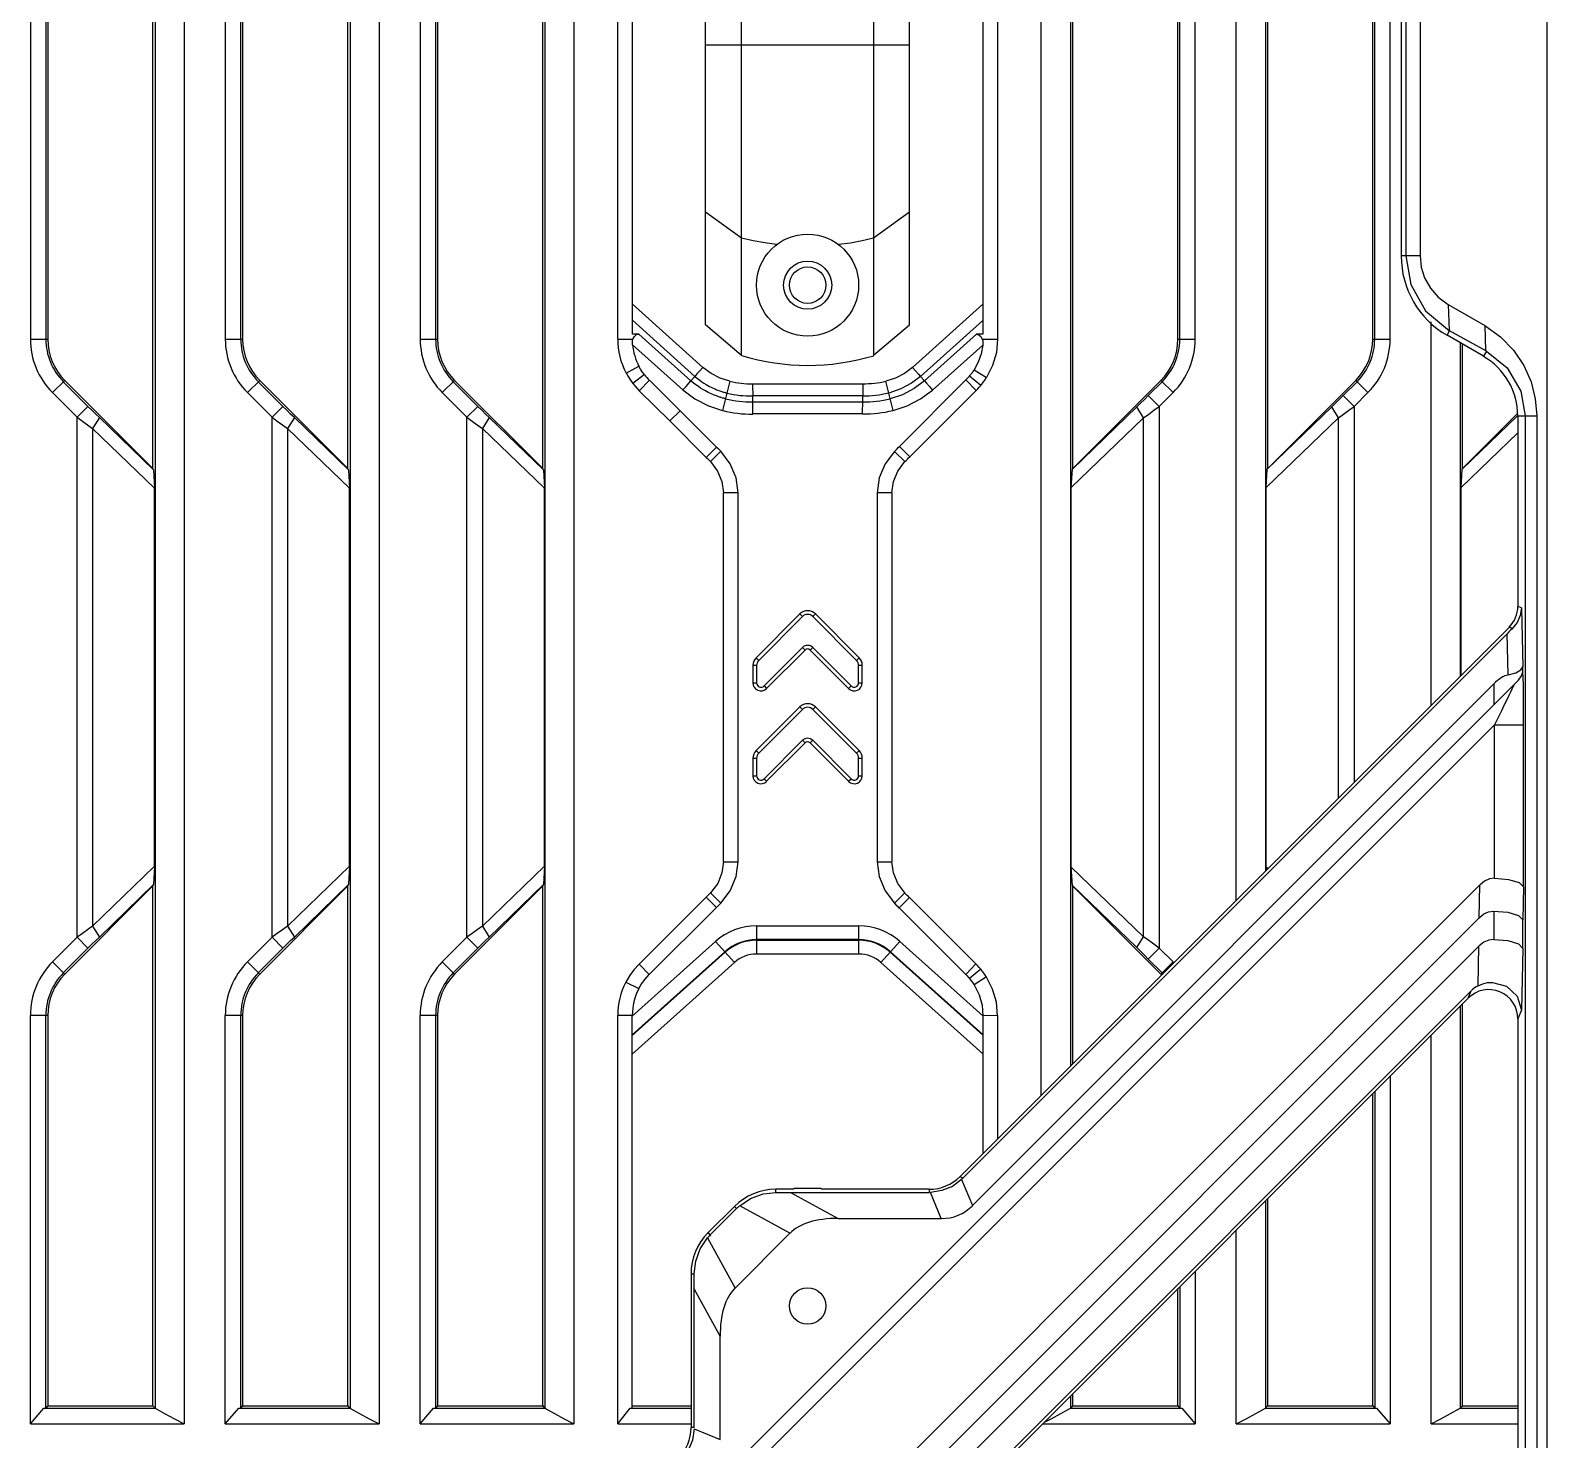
# Model space of a CAD drawing. Header units: millimetres. Extents: x -3132 to 28633, y 682 to 5849.
# Drawn here: x 23132.6 to 23236.6, y 5089.6 to 5186.2 of the extents above; entities that cross this region are included whole.
import ezdxf

# ---------------------------------------------------------------- set-up
doc = ezdxf.new("R2010")
doc.units = ezdxf.units.MM

# ---------------------------------------------------------------- blocks, each defined once
blk = doc.blocks.new('gf')
at = {"linetype": 'Continuous'}
for p, q in [((19915.19, 5489.98), (19915.19, 5301.25)), ((19913.19, 5299.25), (19913.19, 5487.94)), ((19839.03, 5486.93), (19839.03, 5264.41)), ((19841.02, 5486.93), (19841.02, 5263.35)), ((19852.4, 5486.93), (19852.4, 5264.41)), ((19854.39, 5486.93), (19854.39, 5263.35)), ((19865.77, 5486.93), (19865.77, 5264.41)), ((19867.76, 5486.93), (19867.76, 5263.35)), ((19899.82, 5285.88), (19899.82, 5486.93)), ((19901.82, 5486.93), (19901.82, 5287.88)), ((19934.49, 5447.26), (19934.49, 5019.82)), ((19924.51, 5444.04), (19924.51, 5343.43)), ((19924.82, 5444.04), (19924.82, 5343.43)), ((19925.81, 5444.04), (19925.81, 5343.43)), ((19838.88, 5328.85), (19838.88, 5438.02)), ((19852.25, 5328.85), (19852.25, 5438.02)), ((19865.62, 5328.85), (19865.62, 5438.02)), ((19901.96, 5438.04), (19901.96, 5328.84)), ((19915.33, 5438.04), (19915.33, 5328.84)), ((19879.26, 5336.61), (19879.26, 5430.26)), ((19888.32, 5430.27), (19888.32, 5336.6)), ((19830.47, 5429.14), (19830.47, 5337.73)), ((19831.52, 5429.14), (19831.52, 5337.73)), ((19831.66, 5429.14), (19831.66, 5337.73)), ((19843.84, 5429.14), (19843.84, 5337.73)), ((19844.89, 5429.14), (19844.89, 5337.73)), ((19845.03, 5429.14), (19845.03, 5337.73)), ((19857.21, 5429.14), (19857.21, 5337.73)), ((19858.26, 5429.14), (19858.26, 5337.73)), ((19858.4, 5429.14), (19858.4, 5337.73)), ((19870.76, 5337.73), (19870.76, 5429.14)), ((19871.77, 5338.08), (19871.76, 5429.06)), ((19895.82, 5429.08), (19895.82, 5338.06)), ((19896.82, 5429.14), (19896.82, 5337.73)), ((19909.19, 5337.73), (19909.19, 5429.14)), ((19909.32, 5337.73), (19909.32, 5429.14)), ((19910.38, 5337.73), (19910.38, 5429.14)), ((19922.56, 5337.73), (19922.56, 5429.14)), ((19922.69, 5337.73), (19922.69, 5429.14)), ((19923.75, 5337.73), (19923.75, 5429.14)), ((19876.79, 5338.7), (19876.79, 5428.17)), ((19890.79, 5338.69), (19890.79, 5428.18)), ((19876.79, 5357.91), (19890.79, 5357.91)), ((19879.26, 5344.66), (19876.79, 5346.44)), ((19890.79, 5346.43), (19888.32, 5344.65)), ((19925.81, 5343.43), (19924.51, 5343.43)), ((19876.61, 5335.79), (19871.76, 5340.14)), ((19895.82, 5340.12), (19890.99, 5335.79)), ((19927.74, 5340.1), (19927.79, 5338.32)), ((19927.74, 5340.1), (19930.24, 5338.66)), ((19876.06, 5335.17), (19871.77, 5339.02)), ((19879.26, 5336.61), (19876.79, 5338.7)), ((19890.79, 5338.69), (19888.32, 5336.6)), ((19895.82, 5339), (19891.53, 5335.16)), ((19926.56, 5312.62), (19926.56, 5338.91)), ((19930.24, 5338.66), (19930.29, 5336.95)), ((19830.47, 5337.73), (19831.66, 5337.73)), ((19843.84, 5337.73), (19845.03, 5337.73)), ((19857.21, 5337.73), (19858.4, 5337.73)), ((19870.76, 5337.73), (19871.81, 5337.73)), ((19872.21, 5338.08), (19871.77, 5338.08)), ((19872.21, 5338.08), (19875.78, 5334.87)), ((19891.81, 5334.86), (19895.38, 5338.06)), ((19895.82, 5338.06), (19895.38, 5338.06)), ((19895.77, 5337.73), (19896.82, 5337.73)), ((19909.19, 5337.73), (19910.38, 5337.73)), ((19922.56, 5337.73), (19923.75, 5337.73)), ((19927.66, 5337.99), (19927.83, 5338.3)), ((19930.15, 5336.55), (19927.66, 5337.99)), ((19930.36, 5336.91), (19927.83, 5338.3)), ((19928.56, 5337.47), (19928.56, 5314.62)), ((19871.78, 5337.34), (19875.23, 5334.25)), ((19892.36, 5334.24), (19895.8, 5337.32)), ((19928.7, 5337.39), (19928.7, 5328.84)), ((19930.36, 5336.91), (19930.15, 5336.55)), ((19871.34, 5335.4), (19872.22, 5335.87)), ((19895.22, 5335.63), (19896.07, 5335.1)), ((19832.83, 5334.9), (19831.99, 5334.06)), ((19832.73, 5334.81), (19834.42, 5333.12)), ((19838.88, 5328.85), (19832.83, 5334.9)), ((19846.2, 5334.9), (19845.36, 5334.06)), ((19846.1, 5334.81), (19847.79, 5333.12)), ((19852.25, 5328.85), (19846.2, 5334.9)), ((19859.57, 5334.9), (19858.73, 5334.06)), ((19859.47, 5334.81), (19861.16, 5333.12)), ((19865.62, 5328.85), (19859.57, 5334.9)), ((19872.59, 5335.3), (19871.8, 5334.68)), ((19872.24, 5334.19), (19872.94, 5334.91)), ((19875.04, 5332.82), (19872.94, 5334.91)), ((19875.78, 5334.87), (19876.06, 5335.17)), ((19878.46, 5334.84), (19877.96, 5332.83)), ((19880.01, 5334.67), (19887.57, 5334.67)), ((19889.65, 5332.83), (19889.15, 5334.84)), ((19894.65, 5334.93), (19890.09, 5330.37)), ((19891.81, 5334.86), (19891.53, 5335.16)), ((19895.35, 5334.21), (19894.65, 5334.93)), ((19895.67, 5334.56), (19894.9, 5335.2)), ((19908.02, 5334.9), (19901.96, 5328.84)), ((19907.16, 5333.86), (19908.11, 5334.81)), ((19908.86, 5334.06), (19908.02, 5334.9)), ((19921.39, 5334.9), (19915.33, 5328.84)), ((19920.53, 5333.86), (19921.48, 5334.81)), ((19922.23, 5334.06), (19921.39, 5334.9)), ((19831.99, 5334.06), (19833.68, 5332.37)), ((19845.36, 5334.06), (19847.05, 5332.37)), ((19858.73, 5334.06), (19860.42, 5332.37)), ((19872.26, 5334.17), (19874.34, 5332.12)), ((19880.02, 5333.43), (19880.02, 5333.83)), ((19887.57, 5333.83), (19880.02, 5333.83)), ((19880.02, 5333.43), (19887.57, 5333.43)), ((19887.57, 5333.43), (19887.57, 5333.83)), ((19890.8, 5329.66), (19895.35, 5334.21)), ((19907.16, 5333.86), (19907.91, 5333.11)), ((19907.91, 5333.11), (19908.86, 5334.06)), ((19920.53, 5333.86), (19921.28, 5333.11)), ((19921.28, 5333.11), (19922.23, 5334.06)), ((19833.68, 5332.37), (19834.42, 5333.12)), ((19833.68, 5296.71), (19833.68, 5332.37)), ((19835.21, 5332.35), (19834.74, 5331.6)), ((19838.92, 5328.76), (19835.21, 5332.35)), ((19847.05, 5332.37), (19847.79, 5333.12)), ((19847.05, 5296.71), (19847.05, 5332.37)), ((19848.58, 5332.35), (19848.11, 5331.6)), ((19852.29, 5328.76), (19848.58, 5332.35)), ((19860.42, 5332.37), (19861.16, 5333.12)), ((19860.42, 5296.71), (19860.42, 5332.37)), ((19861.95, 5332.35), (19861.48, 5331.6)), ((19865.66, 5328.76), (19861.95, 5332.35)), ((19874.34, 5332.12), (19875.04, 5332.82)), ((19877.54, 5330.32), (19875.04, 5332.82)), ((19887.56, 5332.6), (19880.02, 5332.6)), ((19901.88, 5327.55), (19906.84, 5332.34)), ((19906.38, 5333.08), (19901.95, 5328.81)), ((19906.84, 5332.34), (19906.38, 5333.08)), ((19906.84, 5296.74), (19906.84, 5332.34)), ((19907.91, 5333.11), (19907.91, 5295.97)), ((19915.25, 5327.55), (19920.21, 5332.34)), ((19919.75, 5333.08), (19915.32, 5328.81)), ((19920.21, 5332.34), (19919.75, 5333.08)), ((19920.21, 5306.26), (19920.21, 5332.34)), ((19921.28, 5333.11), (19921.28, 5307.33)), ((19932.49, 5332.48), (19928.69, 5328.81)), ((19932.48, 5332.63), (19928.7, 5328.84)), ((19932.51, 5332.46), (19932.51, 5319.4)), ((19932.51, 5332.46), (19933.81, 5332.46)), ((19933.01, 5332.46), (19933.01, 5184.4)), ((19933.81, 5332.46), (19933.81, 5184.4)), ((19834.74, 5331.6), (19834.74, 5297.48)), ((19834.74, 5331.6), (19838.99, 5327.51)), ((19848.11, 5331.6), (19848.11, 5297.48)), ((19848.11, 5331.6), (19852.36, 5327.51)), ((19861.48, 5331.6), (19861.48, 5297.48)), ((19861.48, 5331.6), (19865.73, 5327.51)), ((19874.34, 5332.12), (19876.83, 5329.61)), ((19928.62, 5327.55), (19932.51, 5331.31)), ((19876.83, 5329.61), (19877.54, 5330.32)), ((19890.09, 5330.37), (19890.8, 5329.66)), ((19877.12, 5329.33), (19877.83, 5330.04)), ((19890.46, 5329.33), (19889.75, 5330.03)), ((19838.92, 5328.76), (19838.88, 5328.85)), ((19838.92, 5328.76), (19838.99, 5327.51)), ((19852.29, 5328.76), (19852.25, 5328.85)), ((19852.29, 5328.76), (19852.36, 5327.51)), ((19865.66, 5328.76), (19865.62, 5328.85)), ((19865.66, 5328.76), (19865.73, 5327.51)), ((19901.88, 5327.55), (19901.95, 5328.81)), ((19915.25, 5327.55), (19915.32, 5328.81)), ((19928.62, 5327.55), (19928.69, 5328.81)), ((19838.99, 5301.58), (19838.99, 5327.51)), ((19852.36, 5301.58), (19852.36, 5327.51)), ((19865.73, 5301.58), (19865.73, 5327.51)), ((19878.02, 5301.89), (19878.02, 5327.19)), ((19879.02, 5327.19), (19878.02, 5327.19)), ((19879.02, 5301.89), (19879.02, 5327.19)), ((19888.57, 5327.19), (19888.57, 5301.89)), ((19889.57, 5327.19), (19888.57, 5327.19)), ((19889.57, 5327.19), (19889.57, 5301.89)), ((19901.88, 5301.53), (19901.88, 5327.55)), ((19915.25, 5301.53), (19915.25, 5327.55)), ((19928.62, 5314.67), (19928.62, 5327.55)), ((19883.26, 5318.88), (19880.26, 5315.88)), ((19883.44, 5318.7), (19883.26, 5318.88)), ((19884.32, 5318.88), (19884.15, 5318.7)), ((19887.32, 5315.88), (19884.32, 5318.88)), ((19932.76, 5319.3), (19932.51, 5319.4)), ((19932.76, 5319.3), (19932.86, 5315.26)), ((19880.44, 5315.7), (19883.44, 5318.7)), ((19884.15, 5318.7), (19887.15, 5315.7)), ((19894.26, 5280.31), (19931.93, 5317.98)), ((19931.93, 5317.98), (19932.07, 5317.93)), ((19931.78, 5317.53), (19894.35, 5280.1)), ((19931.85, 5314.71), (19931.78, 5317.53)), ((19880.26, 5315.88), (19880.44, 5315.7)), ((19883.44, 5316.58), (19880.8, 5313.95)), ((19880.98, 5313.77), (19883.62, 5316.4)), ((19883.62, 5316.4), (19883.44, 5316.58)), ((19884.15, 5316.58), (19883.97, 5316.4)), ((19883.97, 5316.4), (19886.6, 5313.77)), ((19886.78, 5313.95), (19884.15, 5316.58)), ((19887.15, 5315.7), (19887.32, 5315.88)), ((19880.04, 5315.35), (19880.04, 5314.16)), ((19880.29, 5315.35), (19880.04, 5315.35)), ((19880.29, 5315.35), (19880.29, 5314.16)), ((19887.29, 5314.16), (19887.29, 5315.35)), ((19887.54, 5315.35), (19887.29, 5315.35)), ((19887.54, 5314.16), (19887.54, 5315.35)), ((19932.86, 5314.91), (19932.86, 5315.26)), ((19932.22, 5314.01), (19835.76, 5217.55)), ((19880.04, 5314.16), (19880.29, 5314.16)), ((19880.8, 5313.95), (19880.98, 5313.77)), ((19886.6, 5313.77), (19886.78, 5313.95)), ((19887.29, 5314.16), (19887.54, 5314.16)), ((19930.86, 5314.09), (19895.09, 5278.31)), ((19930.86, 5314.09), (19930.86, 5312.67)), ((19883.26, 5312.51), (19880.26, 5309.51)), ((19883.44, 5312.34), (19883.26, 5312.51)), ((19884.32, 5312.51), (19884.15, 5312.34)), ((19887.32, 5309.51), (19884.32, 5312.51)), ((19880.44, 5309.34), (19883.44, 5312.34)), ((19884.15, 5312.34), (19887.15, 5309.34)), ((19836.46, 5216.84), (19930.91, 5311.29)), ((19930.91, 5300.76), (19930.91, 5311.29)), ((19930.91, 5311.29), (19932.91, 5311.29)), ((19932.91, 5300.16), (19932.91, 5311.29)), ((19880.26, 5309.51), (19880.44, 5309.34)), ((19883.44, 5310.22), (19880.8, 5307.58)), ((19880.98, 5307.41), (19883.62, 5310.04)), ((19883.62, 5310.04), (19883.44, 5310.22)), ((19884.15, 5310.22), (19883.97, 5310.04)), ((19883.97, 5310.04), (19886.6, 5307.41)), ((19886.78, 5307.58), (19884.15, 5310.22)), ((19887.15, 5309.34), (19887.32, 5309.51)), ((19880.04, 5308.98), (19880.04, 5307.79)), ((19880.29, 5308.98), (19880.04, 5308.98)), ((19880.29, 5308.98), (19880.29, 5307.79)), ((19887.29, 5307.79), (19887.29, 5308.98)), ((19887.54, 5308.98), (19887.29, 5308.98)), ((19887.54, 5307.79), (19887.54, 5308.98)), ((19880.04, 5307.79), (19880.29, 5307.79)), ((19880.8, 5307.58), (19880.98, 5307.41)), ((19886.6, 5307.41), (19886.78, 5307.58)), ((19887.29, 5307.79), (19887.54, 5307.79)), ((19838.99, 5301.58), (19834.74, 5297.48)), ((19838.99, 5301.58), (19838.92, 5300.32)), ((19852.36, 5301.58), (19848.11, 5297.48)), ((19852.36, 5301.58), (19852.29, 5300.32)), ((19865.73, 5301.58), (19861.48, 5297.48)), ((19865.73, 5301.58), (19865.66, 5300.32)), ((19878.02, 5301.89), (19879.02, 5301.89)), ((19888.57, 5301.89), (19889.57, 5301.89)), ((19901.95, 5300.27), (19901.88, 5301.53)), ((19906.84, 5296.74), (19901.88, 5301.53)), ((19915.26, 5301.31), (19915.25, 5301.53)), ((19915.36, 5301.42), (19915.25, 5301.53)), ((19832.83, 5294.18), (19838.88, 5300.23)), ((19835.21, 5296.73), (19838.92, 5300.32)), ((19929.91, 5300.3), (19836.46, 5206.85)), ((19838.92, 5300.32), (19838.88, 5300.23)), ((19838.88, 5264.57), (19838.88, 5300.23)), ((19846.2, 5294.18), (19852.25, 5300.23)), ((19848.58, 5296.73), (19852.29, 5300.32)), ((19852.29, 5300.32), (19852.25, 5300.23)), ((19852.25, 5264.57), (19852.25, 5300.23)), ((19859.57, 5294.18), (19865.62, 5300.23)), ((19861.95, 5296.73), (19865.66, 5300.32)), ((19865.66, 5300.32), (19865.62, 5300.23)), ((19865.62, 5264.57), (19865.62, 5300.23)), ((19901.95, 5300.27), (19906.38, 5296)), ((19901.95, 5300.25), (19901.96, 5300.25)), ((19901.96, 5300.25), (19901.96, 5288.02)), ((19901.96, 5300.24), (19908.02, 5294.18)), ((19929.86, 5298.05), (19929.91, 5300.3)), ((19932.91, 5300.16), (19932.86, 5297.91)), ((19876.82, 5299.46), (19872.23, 5294.87)), ((19877.53, 5298.75), (19876.82, 5299.46)), ((19877.12, 5299.76), (19877.83, 5299.05)), ((19890.46, 5299.75), (19889.75, 5299.04)), ((19890.79, 5299.43), (19890.08, 5298.72)), ((19895.33, 5294.88), (19890.79, 5299.43)), ((19837.56, 5205.75), (19929.86, 5298.05)), ((19872.93, 5294.16), (19877.53, 5298.75)), ((19890.08, 5298.72), (19894.64, 5294.16)), ((19930.86, 5298.51), (19930.86, 5296.57)), ((19834.74, 5297.48), (19835.21, 5296.73)), ((19848.11, 5297.48), (19848.58, 5296.73)), ((19861.48, 5297.48), (19861.95, 5296.73)), ((19880.29, 5297.5), (19880.29, 5295.56)), ((19880.29, 5297.5), (19887.3, 5297.5)), ((19887.3, 5295.56), (19887.3, 5297.5)), ((19932.86, 5295.95), (19932.86, 5297.91)), ((19833.68, 5296.71), (19831.99, 5295.02)), ((19832.73, 5294.27), (19834.42, 5295.96)), ((19834.42, 5295.96), (19833.68, 5296.71)), ((19847.05, 5296.71), (19845.36, 5295.02)), ((19847.79, 5295.96), (19846.1, 5294.27)), ((19847.79, 5295.96), (19847.05, 5296.71)), ((19860.42, 5296.71), (19858.73, 5295.02)), ((19861.16, 5295.96), (19859.47, 5294.27)), ((19861.16, 5295.96), (19860.42, 5296.71)), ((19877.47, 5296.42), (19871.76, 5291.3)), ((19878.77, 5294.98), (19877.47, 5296.42)), ((19887.3, 5296.55), (19880.29, 5296.55)), ((19880.29, 5296.51), (19887.3, 5296.51)), ((19890.11, 5296.43), (19888.82, 5294.98)), ((19895.82, 5291.33), (19890.11, 5296.43)), ((19890.67, 5256.93), (19929.86, 5296.12)), ((19906.38, 5296), (19906.84, 5296.74)), ((19907.91, 5295.97), (19907.16, 5295.22)), ((19908.86, 5295.02), (19907.91, 5295.97)), ((19929.78, 5293.39), (19929.84, 5296.1)), ((19932.86, 5295.95), (19932.76, 5291.71)), ((19831.99, 5295.02), (19832.83, 5294.18)), ((19845.36, 5295.02), (19846.2, 5294.18)), ((19858.73, 5295.02), (19859.57, 5294.18)), ((19878.11, 5295.72), (19871.76, 5290.03)), ((19871.76, 5289.97), (19878.14, 5295.68)), ((19871.76, 5288.69), (19878.77, 5294.98)), ((19872.23, 5294.87), (19872.93, 5294.16)), ((19887.3, 5295.56), (19880.29, 5295.56)), ((19888.82, 5294.98), (19895.82, 5288.72)), ((19889.45, 5295.69), (19895.82, 5289.99)), ((19895.82, 5290.05), (19889.48, 5295.72)), ((19895.33, 5294.88), (19894.64, 5294.16)), ((19907.16, 5295.22), (19908.11, 5294.27)), ((19908.02, 5294.18), (19908.86, 5295.02)), ((19895.67, 5294.52), (19894.9, 5293.88)), ((19896.07, 5293.99), (19895.22, 5293.45)), ((19871.32, 5293.64), (19872.21, 5293.19)), ((19929.32, 5293.05), (19892.52, 5256.25)), ((19929.1, 5292.53), (19929.32, 5293.05)), ((19929.1, 5292.53), (19892.67, 5256.1)), ((19928.56, 5291.99), (19928.56, 5264.41)), ((19928.7, 5292.13), (19928.7, 5264.57)), ((19932.76, 5291.71), (19932.51, 5291.12)), ((19830.47, 5263.35), (19830.47, 5291.35)), ((19831.66, 5291.35), (19830.47, 5291.35)), ((19831.52, 5264.43), (19831.52, 5291.35)), ((19831.66, 5291.35), (19831.66, 5264.57)), ((19843.84, 5263.35), (19843.84, 5291.35)), ((19845.03, 5291.35), (19843.84, 5291.35)), ((19844.89, 5291.35), (19844.89, 5264.43)), ((19845.03, 5291.35), (19845.03, 5264.57)), ((19857.21, 5263.35), (19857.21, 5291.35)), ((19858.4, 5291.35), (19857.21, 5291.35)), ((19858.26, 5291.35), (19858.26, 5264.43)), ((19858.4, 5291.35), (19858.4, 5264.57)), ((19870.76, 5263.35), (19870.76, 5291.35)), ((19871.76, 5291.35), (19870.76, 5291.35)), ((19871.76, 5264.44), (19871.76, 5291.35)), ((19896.82, 5291.35), (19895.82, 5291.33)), ((19895.82, 5291.33), (19895.82, 5281.88)), ((19896.82, 5291.35), (19896.82, 5282.88)), ((19932.51, 5291.12), (19932.51, 5184.4)), ((19926.56, 5263.35), (19926.56, 5289.99)), ((19923.75, 5287.18), (19923.75, 5263.35)), ((19922.56, 5264.57), (19922.56, 5285.99)), ((19922.69, 5286.12), (19922.69, 5264.43)), ((19894.41, 5280.16), (19894.26, 5280.31)), ((19881.6, 5279.22), (19881.6, 5279.43)), ((19882.82, 5279.43), (19881.6, 5279.43)), ((19882.62, 5279.22), (19885.88, 5277.43)), ((19882.62, 5279.22), (19892.13, 5279.22)), ((19882.89, 5279.5), (19882.82, 5279.43)), ((19882.89, 5279.5), (19884.69, 5279.5)), ((19884.69, 5279.5), (19884.76, 5279.43)), ((19892.13, 5279.43), (19884.76, 5279.43)), ((19892.13, 5279.43), (19892.13, 5279.22)), ((19892.96, 5277.43), (19892.22, 5279.22)), ((19894.35, 5280.1), (19895.09, 5278.31)), ((19876.96, 5276.46), (19878.77, 5278.26)), ((19878.77, 5278.26), (19878.92, 5278.11)), ((19882.58, 5276.42), (19879.13, 5278.3)), ((19915.19, 5278.62), (19915.19, 5264.41)), ((19915.33, 5278.76), (19915.33, 5264.57)), ((19877.11, 5276.3), (19878.92, 5278.11)), ((19885.88, 5277.43), (19892.96, 5277.43)), ((19876.92, 5276.1), (19878.81, 5272.64)), ((19877.11, 5276.3), (19876.96, 5276.46)), ((19882.58, 5276.42), (19878.81, 5272.64)), ((19913.19, 5263.35), (19913.19, 5276.62)), ((19875.79, 5273.63), (19875.79, 5263.09)), ((19875.79, 5273.63), (19876.01, 5273.63)), ((19910.38, 5273.81), (19910.38, 5263.35)), ((19876.01, 5263.09), (19876.01, 5272.61)), ((19877.79, 5269.35), (19876.01, 5272.61)), ((19909.19, 5264.57), (19909.19, 5272.62)), ((19909.32, 5272.75), (19909.32, 5264.43)), ((19877.79, 5262.27), (19877.79, 5269.35)), ((19901.82, 5265.25), (19901.82, 5264.41)), ((19901.96, 5265.39), (19901.96, 5264.57)), ((19830.47, 5263.35), (19831.39, 5264.42)), ((19831.39, 5264.42), (19831.52, 5264.43)), ((19831.66, 5264.57), (19831.52, 5264.43)), ((19831.66, 5264.57), (19838.88, 5264.57)), ((19843.84, 5263.35), (19844.76, 5264.42)), ((19844.76, 5264.42), (19844.89, 5264.43)), ((19845.03, 5264.57), (19844.89, 5264.43)), ((19845.03, 5264.57), (19852.25, 5264.57)), ((19857.21, 5263.35), (19858.13, 5264.42)), ((19858.13, 5264.42), (19858.26, 5264.43)), ((19858.4, 5264.57), (19858.26, 5264.43)), ((19858.4, 5264.57), (19865.62, 5264.57)), ((19870.76, 5263.35), (19871.61, 5264.42)), ((19871.61, 5264.42), (19871.76, 5264.44)), ((19871.61, 5264.42), (19875.79, 5264.42)), ((19871.76, 5264.57), (19875.79, 5264.57)), ((19901.96, 5264.57), (19909.19, 5264.57)), ((19909.19, 5264.57), (19909.32, 5264.43)), ((19909.32, 5264.43), (19909.45, 5264.42)), ((19909.45, 5264.42), (19910.38, 5263.35)), ((19915.33, 5264.57), (19922.56, 5264.57)), ((19922.56, 5264.57), (19922.69, 5264.43)), ((19922.69, 5264.43), (19922.82, 5264.42)), ((19922.82, 5264.42), (19923.75, 5263.35)), ((19928.7, 5264.57), (19932.51, 5264.57)), ((19830.47, 5263.35), (19841.02, 5263.35)), ((19843.84, 5263.35), (19854.39, 5263.35)), ((19857.21, 5263.35), (19867.76, 5263.35)), ((19870.76, 5263.35), (19875.79, 5263.35)), ((19876.01, 5263.09), (19875.79, 5263.09)), ((19876.01, 5263), (19877.79, 5262.27)), ((19899.92, 5263.35), (19910.38, 5263.35)), ((19913.19, 5263.35), (19923.75, 5263.35)), ((19926.56, 5263.35), (19932.51, 5263.35))]:
    blk.add_line(p, q, dxfattribs=at)
for points in [[(19881.66, 5344.21), (19880.85, 5344.33), (19880.05, 5344.48), (19879.26, 5344.66)], [(19888.32, 5344.65), (19887.53, 5344.47), (19886.73, 5344.32), (19885.93, 5344.21)], [(19924.82, 5343.43), (19925.16, 5341.47), (19926.18, 5339.67), (19927.83, 5338.3)], [(19925.81, 5343.43), (19925.89, 5342.67), (19926.12, 5341.93), (19926.51, 5341.23), (19927.05, 5340.61), (19927.74, 5340.1)], [(19930.24, 5338.66), (19931.32, 5337.89), (19932.22, 5336.97), (19932.92, 5335.93), (19933.42, 5334.81), (19933.71, 5333.64), (19933.81, 5332.46)], [(19871.78, 5337.34), (19871.77, 5337.48), (19871.78, 5337.61), (19871.81, 5337.73)], [(19871.81, 5337.73), (19871.91, 5337.92), (19872.04, 5338.04), (19872.21, 5338.08)], [(19895.38, 5338.06), (19895.54, 5338.02), (19895.68, 5337.91), (19895.77, 5337.73)], [(19895.77, 5337.73), (19895.8, 5337.61), (19895.81, 5337.47), (19895.8, 5337.32)], [(19896.82, 5337.73), (19896.74, 5336.81), (19896.48, 5335.93), (19896.07, 5335.1)], [(19895.8, 5337.32), (19895.69, 5336.73), (19895.5, 5336.16), (19895.22, 5335.63)], [(19930.36, 5336.91), (19931.79, 5335.76), (19932.71, 5334.17), (19933.01, 5332.46)], [(19871.34, 5335.41), (19871.47, 5335.16), (19871.63, 5334.92), (19871.8, 5334.68)], [(19872.59, 5335.3), (19872.45, 5335.49), (19872.33, 5335.68), (19872.22, 5335.87)], [(19876.61, 5335.79), (19876.39, 5335.55), (19876.2, 5335.34), (19876.06, 5335.17)], [(19878.46, 5334.84), (19877.79, 5335.06), (19877.17, 5335.38), (19876.61, 5335.79)], [(19890.99, 5335.79), (19890.43, 5335.38), (19889.81, 5335.06), (19889.15, 5334.84)], [(19890.99, 5335.79), (19891.2, 5335.55), (19891.39, 5335.33), (19891.53, 5335.16)], [(19894.9, 5335.2), (19894.95, 5335.26), (19894.98, 5335.31), (19895.02, 5335.35), (19895.06, 5335.39), (19895.09, 5335.43), (19895.11, 5335.47), (19895.14, 5335.51), (19895.16, 5335.54), (19895.18, 5335.57), (19895.2, 5335.6), (19895.22, 5335.63)], [(19871.8, 5334.68), (19871.95, 5334.51), (19872.09, 5334.34), (19872.26, 5334.17)], [(19875.23, 5334.25), (19875.45, 5334.49), (19875.64, 5334.7), (19875.78, 5334.87)], [(19878.16, 5333.64), (19878.12, 5333.65), (19878.09, 5333.66), (19878.05, 5333.67), (19878, 5333.68), (19877.96, 5333.69), (19877.91, 5333.7), (19877.86, 5333.72), (19877.81, 5333.74), (19877.75, 5333.75), (19877.69, 5333.78), (19877.62, 5333.8), (19877.54, 5333.83), (19877.46, 5333.86), (19877.37, 5333.89), (19877.28, 5333.93), (19877.18, 5333.98), (19877.08, 5334.02), (19876.97, 5334.08), (19876.85, 5334.14), (19876.73, 5334.2), (19876.59, 5334.28), (19876.45, 5334.37), (19876.3, 5334.47), (19876.13, 5334.59), (19875.96, 5334.72), (19875.78, 5334.87)], [(19876.06, 5335.17), (19876.23, 5335.03), (19876.39, 5334.91), (19876.54, 5334.8), (19876.68, 5334.7), (19876.82, 5334.62), (19876.94, 5334.55), (19877.06, 5334.49), (19877.17, 5334.43), (19877.27, 5334.38), (19877.37, 5334.34), (19877.46, 5334.3), (19877.55, 5334.26), (19877.63, 5334.23), (19877.7, 5334.2), (19877.77, 5334.18), (19877.84, 5334.15), (19877.9, 5334.13), (19877.95, 5334.12), (19878.01, 5334.1), (19878.06, 5334.09), (19878.1, 5334.07), (19878.15, 5334.06), (19878.19, 5334.05), (19878.22, 5334.04), (19878.26, 5334.03)], [(19880.01, 5334.67), (19880.01, 5334.34), (19880.02, 5334.06), (19880.02, 5333.83)], [(19887.57, 5334.67), (19887.57, 5334.34), (19887.57, 5334.06), (19887.57, 5333.83)], [(19891.53, 5335.16), (19890.92, 5334.71), (19890.19, 5334.32), (19889.35, 5334.03)], [(19891.81, 5334.86), (19891.09, 5334.34), (19890.3, 5333.92), (19889.45, 5333.64)], [(19891.81, 5334.86), (19891.95, 5334.7), (19892.15, 5334.48), (19892.36, 5334.24)], [(19894.9, 5335.2), (19894.82, 5335.11), (19894.73, 5335.02), (19894.65, 5334.93)], [(19895.35, 5334.21), (19895.46, 5334.32), (19895.56, 5334.44), (19895.67, 5334.56)], [(19895.67, 5334.56), (19895.81, 5334.74), (19895.95, 5334.92), (19896.07, 5335.1)], [(19875.23, 5334.25), (19876.06, 5333.63), (19876.98, 5333.16), (19877.96, 5332.83)], [(19880.02, 5332.6), (19880.02, 5333.2), (19880.02, 5333.43)], [(19887.56, 5332.6), (19887.56, 5332.92), (19887.57, 5333.2), (19887.57, 5333.43)], [(19889.65, 5332.83), (19890.62, 5333.16), (19891.53, 5333.63), (19892.36, 5334.24)], [(19907.16, 5333.86), (19906.89, 5333.59), (19906.63, 5333.33), (19906.38, 5333.08)], [(19920.53, 5333.86), (19920.26, 5333.59), (19920, 5333.33), (19919.75, 5333.08)], [(19833.68, 5332.37), (19834.04, 5332.11), (19834.39, 5331.85), (19834.74, 5331.6)], [(19835.21, 5332.35), (19834.95, 5332.59), (19834.69, 5332.85), (19834.42, 5333.12)], [(19847.05, 5332.37), (19847.41, 5332.11), (19847.76, 5331.85), (19848.11, 5331.6)], [(19848.58, 5332.35), (19848.32, 5332.59), (19848.06, 5332.85), (19847.79, 5333.12)], [(19860.42, 5332.37), (19860.78, 5332.11), (19861.13, 5331.85), (19861.48, 5331.6)], [(19861.95, 5332.35), (19861.69, 5332.59), (19861.43, 5332.85), (19861.16, 5333.12)], [(19906.84, 5332.34), (19907.19, 5332.59), (19907.54, 5332.85), (19907.91, 5333.11)], [(19920.21, 5332.34), (19920.56, 5332.59), (19920.91, 5332.85), (19921.28, 5333.11)], [(19877.12, 5329.33), (19877.61, 5328.68), (19877.91, 5327.96), (19878.02, 5327.19)], [(19879.02, 5327.19), (19878.88, 5328.21), (19878.48, 5329.18), (19877.83, 5330.04)], [(19889.75, 5330.03), (19889.1, 5329.18), (19888.7, 5328.21), (19888.57, 5327.19)], [(19889.57, 5327.19), (19889.67, 5327.96), (19889.97, 5328.68), (19890.46, 5329.33)], [(19901.95, 5328.81), (19901.95, 5328.82), (19901.95, 5328.83), (19901.96, 5328.84)], [(19915.32, 5328.81), (19915.32, 5328.82), (19915.32, 5328.83), (19915.33, 5328.84)], [(19932.76, 5319.3), (19932.68, 5318.78), (19932.47, 5318.3), (19932.1, 5317.85)], [(19932.15, 5317.89), (19932.01, 5317.76), (19931.9, 5317.65), (19931.78, 5317.53)], [(19931.85, 5314.71), (19932.37, 5314.85), (19932.72, 5315.04), (19932.86, 5315.26)], [(19932.22, 5314.01), (19932.56, 5314.35), (19932.77, 5314.64), (19932.86, 5314.91)], [(19932.91, 5311.29), (19932.91, 5312.77), (19932.89, 5314.02), (19932.86, 5314.91)], [(19932.23, 5314.01), (19932.2, 5313.93), (19932.11, 5313.73), (19932, 5313.51), (19931.89, 5313.28), (19931.75, 5312.99), (19931.58, 5312.64), (19931.38, 5312.23), (19931.16, 5311.78), (19930.91, 5311.29)], [(19878.02, 5301.89), (19877.91, 5301.13), (19877.62, 5300.4), (19877.12, 5299.76)], [(19877.83, 5299.05), (19878.48, 5299.9), (19878.88, 5300.87), (19879.02, 5301.89)], [(19888.57, 5301.89), (19888.7, 5300.87), (19889.1, 5299.9), (19889.75, 5299.04)], [(19890.46, 5299.75), (19889.97, 5300.4), (19889.67, 5301.12), (19889.57, 5301.89)], [(19930.91, 5300.76), (19930.56, 5300.71), (19930.23, 5300.55), (19929.92, 5300.3)], [(19930.91, 5300.76), (19931.88, 5300.68), (19932.61, 5300.46), (19932.91, 5300.16)], [(19929.86, 5298.05), (19930.18, 5298.31), (19930.51, 5298.46), (19930.86, 5298.51)], [(19930.84, 5298.51), (19931.83, 5298.43), (19932.56, 5298.21), (19932.86, 5297.91)], [(19834.74, 5297.48), (19834.39, 5297.23), (19834.04, 5296.97), (19833.68, 5296.71)], [(19848.11, 5297.48), (19847.76, 5297.23), (19847.41, 5296.97), (19847.05, 5296.71)], [(19861.48, 5297.48), (19861.13, 5297.23), (19860.78, 5296.97), (19860.42, 5296.71)], [(19834.42, 5295.96), (19834.69, 5296.23), (19834.95, 5296.49), (19835.21, 5296.73)], [(19847.79, 5295.96), (19848.06, 5296.23), (19848.32, 5296.49), (19848.58, 5296.73)], [(19861.16, 5295.96), (19861.43, 5296.23), (19861.69, 5296.49), (19861.95, 5296.73)], [(19906.38, 5296), (19906.63, 5295.75), (19906.89, 5295.49), (19907.16, 5295.22)], [(19907.91, 5295.97), (19907.54, 5296.23), (19907.19, 5296.49), (19906.84, 5296.74)], [(19930.86, 5296.57), (19930.53, 5296.52), (19930.19, 5296.37), (19929.86, 5296.12)], [(19930.86, 5296.57), (19931.83, 5296.48), (19932.56, 5296.26), (19932.86, 5295.95)], [(19872.23, 5294.87), (19871.86, 5294.48), (19871.56, 5294.06), (19871.32, 5293.64)], [(19895.67, 5294.52), (19895.56, 5294.65), (19895.45, 5294.77), (19895.33, 5294.88)], [(19872.21, 5293.19), (19872.4, 5293.52), (19872.64, 5293.85), (19872.93, 5294.16)], [(19894.64, 5294.16), (19894.73, 5294.07), (19894.81, 5293.98), (19894.9, 5293.88)], [(19894.9, 5293.88), (19895.02, 5293.73), (19895.12, 5293.59), (19895.22, 5293.45)], [(19896.07, 5293.98), (19895.95, 5294.17), (19895.81, 5294.34), (19895.67, 5294.52)], [(19896.82, 5291.33), (19896.74, 5292.26), (19896.48, 5293.15), (19896.07, 5293.98)], [(19895.22, 5293.45), (19895.56, 5292.77), (19895.76, 5292.06), (19895.82, 5291.33)], [(19929.78, 5293.39), (19929.66, 5293.32), (19929.54, 5293.25), (19929.43, 5293.16)], [(19929.78, 5293.39), (19930.11, 5293.53), (19930.44, 5293.6), (19930.78, 5293.62)], [(19930.78, 5293.62), (19931.73, 5293.36), (19932.46, 5292.68), (19932.76, 5291.71)], [(19879.13, 5278.3), (19879.88, 5278.81), (19880.73, 5279.12), (19881.6, 5279.22)], [(19894.35, 5280.1), (19893.72, 5279.63), (19893, 5279.34), (19892.22, 5279.22)], [(19876.01, 5273.63), (19876.11, 5274.5), (19876.42, 5275.34), (19876.92, 5276.1)], [(19831.39, 5264.42), (19833.94, 5264.42), (19836.48, 5264.41), (19839.02, 5264.41)], [(19838.88, 5264.57), (19838.93, 5264.52), (19838.98, 5264.47), (19839.02, 5264.42)], [(19839.02, 5264.41), (19839.68, 5264.06), (19840.35, 5263.7), (19841.02, 5263.35)], [(19844.76, 5264.42), (19847.31, 5264.42), (19849.85, 5264.41), (19852.39, 5264.41)], [(19852.25, 5264.57), (19852.3, 5264.52), (19852.35, 5264.47), (19852.39, 5264.42)], [(19852.39, 5264.41), (19853.05, 5264.06), (19853.72, 5263.7), (19854.39, 5263.35)], [(19858.13, 5264.42), (19860.68, 5264.42), (19863.22, 5264.41), (19865.76, 5264.41)], [(19865.62, 5264.57), (19865.67, 5264.52), (19865.72, 5264.47), (19865.76, 5264.42)], [(19865.76, 5264.41), (19866.42, 5264.06), (19867.09, 5263.7), (19867.76, 5263.35)], [(19900.03, 5263.46), (19900.5, 5263.7), (19901.16, 5264.06), (19901.82, 5264.41)], [(19901.96, 5264.57), (19901.91, 5264.52), (19901.86, 5264.46), (19901.82, 5264.41)], [(19901.82, 5264.41), (19904.36, 5264.41), (19906.91, 5264.42), (19909.45, 5264.42)], [(19913.19, 5263.35), (19913.87, 5263.7), (19914.53, 5264.06), (19915.19, 5264.41)], [(19915.33, 5264.57), (19915.28, 5264.52), (19915.23, 5264.46), (19915.19, 5264.41)], [(19915.19, 5264.41), (19917.73, 5264.41), (19920.28, 5264.42), (19922.82, 5264.42)], [(19926.56, 5263.35), (19927.24, 5263.7), (19927.9, 5264.06), (19928.56, 5264.41)], [(19928.7, 5264.57), (19928.65, 5264.52), (19928.6, 5264.46), (19928.56, 5264.41)], [(19928.56, 5264.41), (19931.1, 5264.41), (19932.51, 5264.42)], [(19876.01, 5263), (19875.89, 5262.23), (19875.59, 5261.51), (19875.13, 5260.88)]]:
    blk.add_lwpolyline(points, dxfattribs=at)
for centre, radius in [((19883.79, 5341.43), 3.5), ((19883.79, 5341.43), 1.65), ((19883.79, 5341.43), 1.25), ((19883.79, 5271.43), 1.25)]:
    blk.add_circle(centre, radius, dxfattribs=at)
for centre, radius, start, end in [((19930.79, 5343.43), 6.28, 180, 240.042), ((19835.66, 5337.73), 5.19, 180, 225), ((19835.66, 5337.73), 4.13, 180, 225), ((19835.66, 5337.73), 4, 180, 225), ((19849.03, 5337.73), 5.19, 180, 225), ((19849.03, 5337.73), 4.13, 180, 225), ((19849.03, 5337.73), 4, 180, 225), ((19862.4, 5337.73), 5.19, 180, 225), ((19862.4, 5337.73), 4.13, 180, 225), ((19862.4, 5337.73), 4, 180, 225), ((19875.76, 5337.73), 5, 180, 207.7208), ((19905.19, 5337.73), 4, 315, 0), ((19905.19, 5337.73), 4.13, 315, 360), ((19905.19, 5337.73), 5.19, 315, 360), ((19918.56, 5337.73), 4, 315, 0), ((19918.56, 5337.73), 4.13, 315, 360), ((19918.56, 5337.73), 5.19, 315, 360), ((19875.76, 5337.73), 4, 185.5818, 207.7857), ((19927.79, 5332.46), 4.72, 0, 60), ((19875.68, 5337.72), 3.93, 218.1899, 225.8156), ((19879.91, 5340.77), 6.11, 256.245, 270.9699), ((19887.69, 5340.78), 6.11, 268.9535, 283.8737), ((19879.91, 5340.77), 7.34, 256.2454, 270.8543), ((19879.91, 5340.77), 6.94, 256.2454, 270.9177), ((19887.69, 5340.78), 6.94, 269.0094, 283.8732), ((19887.69, 5340.78), 7.35, 269.0774, 283.8732), ((19879.91, 5340.77), 8.18, 256.2456, 270.8143), ((19887.69, 5340.78), 8.18, 269.1203, 283.8735), ((19933.13, 5386.05), 78.71, 225.0755, 225.3705), ((19834.3, 5386.16), 78.9, 314.653, 315.0021), ((19933.13, 5386.05), 79.71, 225.0747, 225.3655), ((19834.3, 5386.16), 79.9, 314.6588, 315.0021), ((19883.79, 5318.35), 0.75, 45, 135), ((19883.79, 5318.35), 0.5, 45, 135), ((19883.79, 5316.23), 0.5, 45, 135), ((19880.79, 5315.35), 0.75, 135, 180), ((19880.79, 5315.35), 0.5, 135, 180), ((19883.79, 5316.23), 0.25, 45, 135), ((19886.79, 5315.35), 0.5, 0, 45), ((19886.79, 5315.35), 0.75, 0, 45), ((19880.59, 5314.16), 0.55, 180, 315), ((19880.59, 5314.16), 0.3, 180, 315), ((19886.99, 5314.16), 0.55, 225.0001, 0), ((19886.99, 5314.16), 0.3, 225.0001, 0), ((19883.79, 5311.98), 0.75, 45, 135), ((19883.79, 5311.98), 0.5, 45, 135), ((19880.79, 5308.98), 0.75, 135, 180), ((19883.79, 5309.86), 0.5, 45, 135), ((19883.79, 5309.86), 0.25, 45, 135), ((19886.79, 5308.98), 0.75, 0, 45), ((19880.79, 5308.98), 0.5, 135, 180), ((19886.79, 5308.98), 0.5, 0, 45), ((19880.59, 5307.79), 0.55, 180, 315), ((19880.59, 5307.79), 0.3, 180, 315), ((19886.99, 5307.79), 0.55, 225.0001, 0), ((19886.99, 5307.79), 0.3, 225.0001, 0), ((19933.09, 5243.04), 79.68, 134.6173, 134.9253), ((19933.09, 5243.04), 78.68, 134.6114, 134.9253), ((19834.27, 5242.91), 78.92, 44.9993, 45.3339), ((19834.27, 5242.91), 79.92, 44.9993, 45.3289), ((19880.29, 5293.28), 4.22, 90, 131.8997), ((19887.3, 5293.28), 4.22, 48.1871, 90), ((19880.29, 5293.28), 3.27, 90, 131.8997), ((19880.29, 5293.28), 3.23, 90, 131.8997), ((19887.3, 5293.28), 3.27, 48.1871, 90), ((19887.3, 5293.28), 3.23, 48.1871, 90), ((19835.66, 5291.35), 5.19, 135, 180), ((19849.03, 5291.35), 5.19, 135, 180), ((19862.4, 5291.35), 5.19, 135, 180), ((19880.29, 5293.28), 2.28, 90, 131.8997), ((19887.3, 5293.28), 2.28, 48.1871, 90), ((19905.19, 5291.35), 5.19, 44.1492, 45), ((19835.66, 5291.35), 4.13, 135, 180), ((19835.66, 5291.35), 4, 135, 180), ((19849.03, 5291.35), 4.13, 135, 180), ((19849.03, 5291.35), 4, 135, 180), ((19862.4, 5291.35), 4.13, 135, 180), ((19862.4, 5291.35), 4, 135, 180), ((19905.19, 5291.35), 4, 43.8971, 45), ((19905.19, 5291.35), 4.13, 43.9538, 45), ((19875.76, 5291.35), 5, 152.7532, 180), ((19875.76, 5291.35), 4, 152.6526, 180), ((19892.13, 5282.43), 3, 270, 315), ((19881.6, 5275.43), 4, 90, 135), ((19879.79, 5273.63), 4, 135, 180), ((19872.79, 5263.09), 3, 315, 0)]:
    blk.add_arc(centre, radius, start, end, dxfattribs=at)
for centre, major_axis, ratio, start_param, end_param in [((19883.81, 5354.38), (0, -18.45), 0.92139, -0.27117, 0.268696), ((19930.51, 5319.4), (1.85, -0.77), 0.999286, -0.392447, 0.392447), ((19930.86, 5311.26), (1.41, 3.41), 0.414214, 0.268326, 0.785398), ((19930.51, 5291.11), (0.77, 1.86), 0.995862, -1.176629, 1.176629), ((19930.66, 5291.46), (-0.33, 2.11), 0.909958, 0.508717, 0.586849), ((19875.68, 5279.47), (10.72, -0.17), 0.018203, -0.98567, -0.867039), ((19881.55, 5275.48), (2.63, -2.63), 0.999848, 3.065443, 3.141593), ((19891.72, 5283.44), (2.4, -5.79), 0.678598, -0.274014, 0.274014), ((19892.34, 5270.36), (10.14, -5.55), 0.432615, 2.472361, 3.015554), ((19879.75, 5273.67), (2.63, -2.63), 0.999848, 3.141593, 3.217743), ((19875.75, 5279.54), (-0.17, 10.72), 0.018203, -2.274554, -2.155923), ((19884.86, 5262.89), (-5.55, 10.14), 0.432615, 0.126038, 0.669232)]:
    blk.add_ellipse(centre, major_axis=major_axis, ratio=ratio, start_param=start_param, end_param=end_param, dxfattribs=at)
blk = doc.blocks.new('*U110')
blk.add_blockref('gf', (-20008.79, -5261.93))
blk = doc.blocks.new('*U111')
at = {"color": 0, "linetype": 'ByBlock', "lineweight": -2, "transparency": 16777216}
blk.add_blockref('*U110', (0, 0), dxfattribs=at)

msp = doc.modelspace()

# ---------------------------------------------------------------- block references
msp.add_blockref('*U111', (23310.901, 5089.228))

doc.saveas('drawing.dxf')
